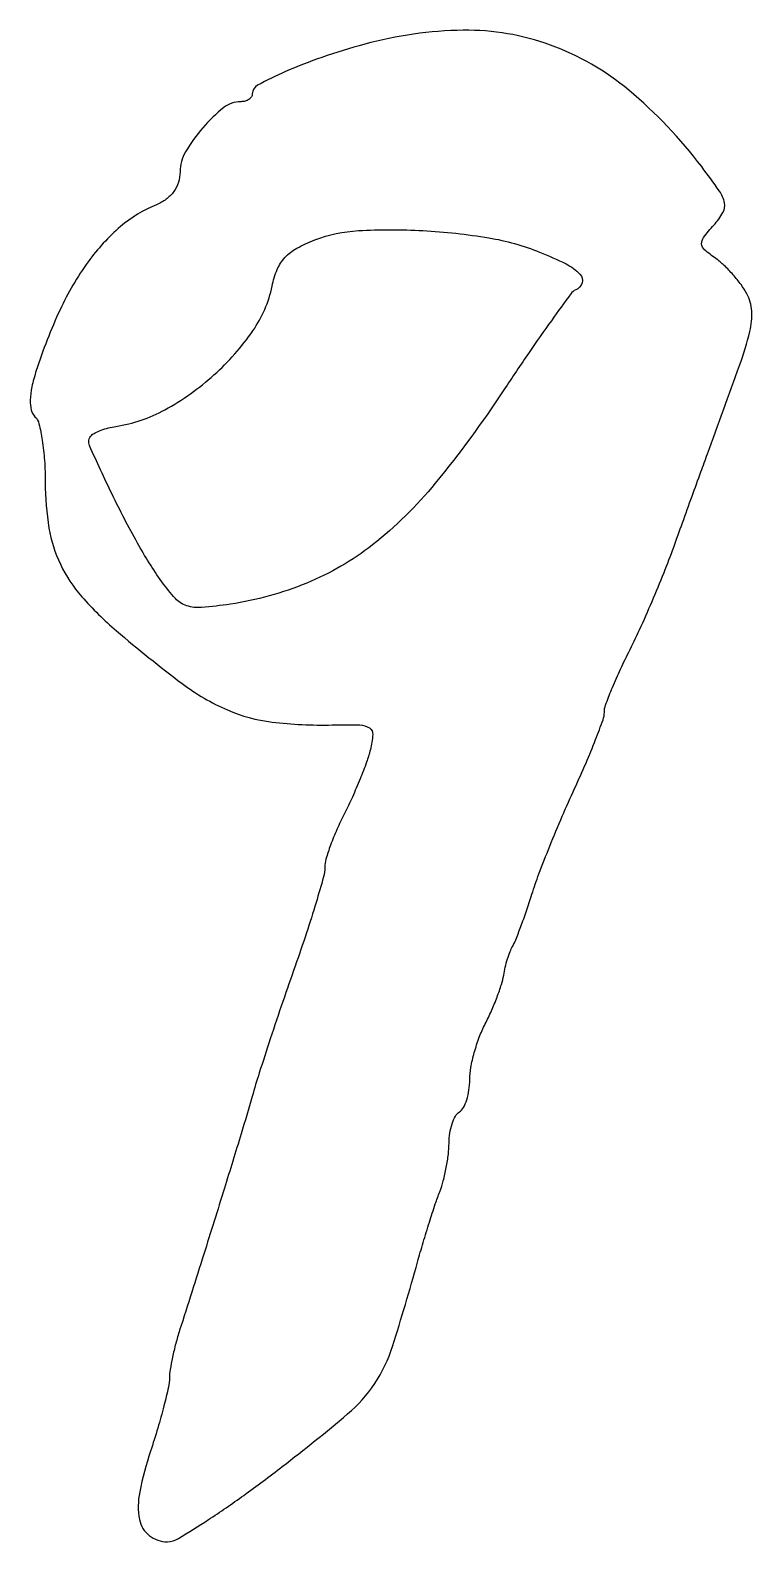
# Model space of a CAD drawing. Extents: x 327 to 396, y 122 to 268.
import ezdxf

# ---------------------------------------------------------------- set-up
doc = ezdxf.new("R2010")
doc.units = 0

msp = doc.modelspace()

# ---------------------------------------------------------------- linework, layer by layer
for points in [[(358.855536, 266.541115, 0.014644), (354.728294, 265.272465, 0.021924), (351.214465, 263.904141, 0.017523), (348.506242, 262.595161, 0.278246), (348, 261.755889, -0.145135), (347.914528, 261.467634, -0.099334), (347.674216, 261.222042, -0.083479), (347.314904, 261.056527, -0.066372), (346.890947, 261, 0.169317), (345.235804, 260.42297, 0.046437), (343.211414, 258.484535, 0.046938), (341.544589, 256.152069, 0.1305), (341.017277, 254.225249, -0.075462), (340.856626, 253.218462, -0.078075), (340.404974, 252.317544, -0.07612), (339.686969, 251.580757, -0.066804), (338.75, 251.05302, 0.083119), (335.26548, 248.938654, 0.058013), (332.146889, 245.548147, 0.048591), (329.424337, 240.90836, 0.030454), (327.130997, 235.041744, 0.023261), (326.703973, 233.469757, 0.047825), (326.547453, 232.205249, 0.065039), (326.646541, 231.240218, 0.139184), (327.008256, 230.591744, -0.13807), (327.394659, 229.902556, -0.020366), (327.708675, 228.319862, -0.021679), (327.927398, 226.371359, -0.01711), (328, 224.25034, 0.040783), (328.360538, 219.837532, 0.071328), (329.461242, 216.34685, 0.068786), (331.531499, 213.22272, 0.035413), (334.882444, 209.924849, 0.015404), (341.220099, 204.843561, 0.058488), (345.596693, 202.290014, 0.073645), (349.909433, 201.122863, 0.034349), (355.707547, 200.840845, -0.009984), (358.394507, 200.841122, -0.139001), (359.312307, 200.561135, -0.274239), (359.634308, 199.916335, -0.043462), (359.400943, 198.461349, -0.02529), (359.033659, 197.259017, -0.009755), (358.408335, 195.630154, -0.009629), (357.660384, 193.886996, -0.011726), (356.891002, 192.286206, 0.014471), (356.167117, 190.758656, 0.015819), (355.555482, 189.236003, 0.01542), (355.115575, 187.906271, 0.072289), (355, 187.111046, -0.067874), (354.871904, 186.171757, -0.005155), (354.158676, 183.704341, -0.007022), (353.232879, 180.771262, -0.005288), (352.135919, 177.572488, 0.002957), (350.945043, 174.151924, 0.00256), (349.735219, 170.549418, 0.002576), (348.672643, 167.274277, 0.007522), (347.985225, 165, -0.004182), (346.917717, 161.381127, -0.001419), (345.306336, 156.135748, -0.001263), (343.308471, 149.754408, -0.000834), (340.981265, 142.429002, 0.012704), (340.605635, 141.141476, 0.012016), (340.288247, 139.8125, 0.012063), (340.064104, 138.623166, 0.04056), (340, 137.834228, -0.055582), (339.899783, 136.935488, -0.007842), (339.46023, 135.121909, -0.008863), (338.866034, 132.984818, -0.007436), (338.162485, 130.740574, 0.029629), (337.122446, 126.821801, 0.096685), (337.102657, 124.150296, 0.182683), (338.04064, 122.609166, 0.16864), (339.79969, 122.009524, 0.136469), (340.857833, 122.310208, 0.007743), (343.758072, 124.14314, 0.011394), (347.167451, 126.485066, 0.008081), (350.887362, 129.259524, 0.010193), (357.206575, 134.342308, 0.072159), (359.822863, 137.271926, 0.069541), (361.540207, 140.863409, 0.009102), (363.959151, 149, -0.004637), (364.503087, 150.891303, -0.004092), (365.104506, 152.852884, -0.004113), (365.675652, 154.612178, -0.012431), (366.104139, 155.797053, 0.028353), (366.447546, 156.850334, 0.017445), (366.736841, 158.122564, 0.017475), (366.935585, 159.40496, 0.029711), (367, 160.488036, -0.038348), (367.073865, 161.4497, -0.041835), (367.29375, 162.360297, -0.045919), (367.615588, 163.096085, -0.128988), (368, 163.5, 0.132364), (368.38461, 163.909534, 0.04493), (368.70625, 164.668113, 0.040939), (368.926182, 165.609989, 0.036907), (369, 166.608677, -0.045541), (369.105975, 167.769778, -0.022298), (369.440082, 169.218717, -0.021914), (369.924423, 170.704939, -0.029607), (370.49815, 171.996422, 0.015436), (371.092299, 173.237858, 0.013426), (371.638697, 174.572202, 0.013623), (372.067819, 175.806615, 0.038231), (372.27708, 176.696762, -0.020196), (372.427802, 177.46046, -0.016467), (372.648622, 178.264049, -0.016779), (372.90142, 178.991028, -0.041183), (373.147616, 179.5, 0.038653), (373.447905, 180.112882, 0.005929), (373.9347, 181.38125, 0.006595), (374.472662, 182.895235, 0.00568), (374.998886, 184.5, -0.014268), (375.680123, 186.462974, -0.005495), (376.732834, 189.148688, -0.005436), (377.938987, 192.038303, -0.006675), (379.1302, 194.708299, 0.006562), (380.229381, 197.170518, 0.008795), (381.156996, 199.432595, 0.006456), (381.871993, 201.339898, 0.086653), (382, 202.072971, -0.087063), (382.121275, 202.764171, -0.009883), (382.693187, 204.251287, -0.011717), (383.456145, 206.005074, -0.00928), (384.359787, 207.864672, 0.010824), (385.406012, 210.034709, 0.005811), (386.607269, 212.753997, 0.005783), (387.768587, 215.556968, 0.009018), (388.697045, 218, -0.000393), (389.548406, 220.362084, -0.000312), (390.47171, 222.9125, -0.000315), (391.330837, 225.276379, -0.000789), (391.961583, 227, 0.002045), (395.064325, 235.545211, 0.025837), (396.052193, 238.825175, 0.075136), (396.231107, 240.788265, 0.1075), (395.760807, 242.466146, 0.036626), (395.210061, 243.343276, 0.022116), (394.439803, 244.299455, 0.022094), (393.585835, 245.186277, 0.035793), (392.77785, 245.851147, -0.024797), (391.678637, 246.715867, -0.200348), (391.400097, 247.279211, -0.181904), (391.591003, 247.904894, -0.019889), (392.571839, 249.079381, 0.052413), (393.458199, 250.292923, 0.184564), (393.610525, 251.230377, 0.101349), (393.12282, 252.365043, 0.010499), (391.403571, 254.728235, 0.055948), (384.370543, 262.102336, 0.087506), (376.791595, 266.469174, 0.090581), (368.372606, 267.892552, 0.064024)], [(375.75, 246.485544, -0.020695), (378.299281, 245.339643, -0.086474), (379.647446, 244.343524, -0.269582), (379.844669, 243.520843, -0.22064), (379.234738, 242.833333, 0.132647), (378.769412, 242.461216, 0.002389), (376.884234, 239.863176, 0.005769), (374.724487, 236.782229, 0.003797), (372.307643, 233.190245, -0.024861), (365.672791, 224.17369, -0.055665), (359.60805, 218.228018, -0.068688), (353.266645, 214.537059, -0.060539), (345.884575, 212.501804, -0.016471), (343.100743, 212.179823, -0.099532), (341.66383, 212.347547, -0.127266), (340.573486, 213.043014, -0.033852), (339.262822, 214.656637, -0.02619), (336.902026, 218.404505, -0.01528), (334.452751, 223.118425, -0.006778), (332.276282, 227.801205, -0.311233), (332.458537, 228.79187, -0.083399), (332.804753, 229.038507, -0.025608), (333.397454, 229.290053, -0.024837), (334.100795, 229.508007, -0.024854), (334.822122, 229.655083, 0.088216), (339.560883, 231.264571, 0.057149), (344.293089, 234.625588, 0.057908), (348.061642, 238.893268, 0.101835), (349.907625, 243.202722, -0.050216), (350.402248, 244.789955, -0.086069), (351.153278, 245.95103, -0.079013), (352.300404, 246.854689, -0.036621), (354.02443, 247.658601, -0.077284), (358.247281, 248.553611, -0.02714), (364.463292, 248.555634, -0.027555), (370.843394, 247.857196, -0.054284)]]:
    msp.add_lwpolyline(points, format="xyb", close=True)

doc.saveas('drawing.dxf')
